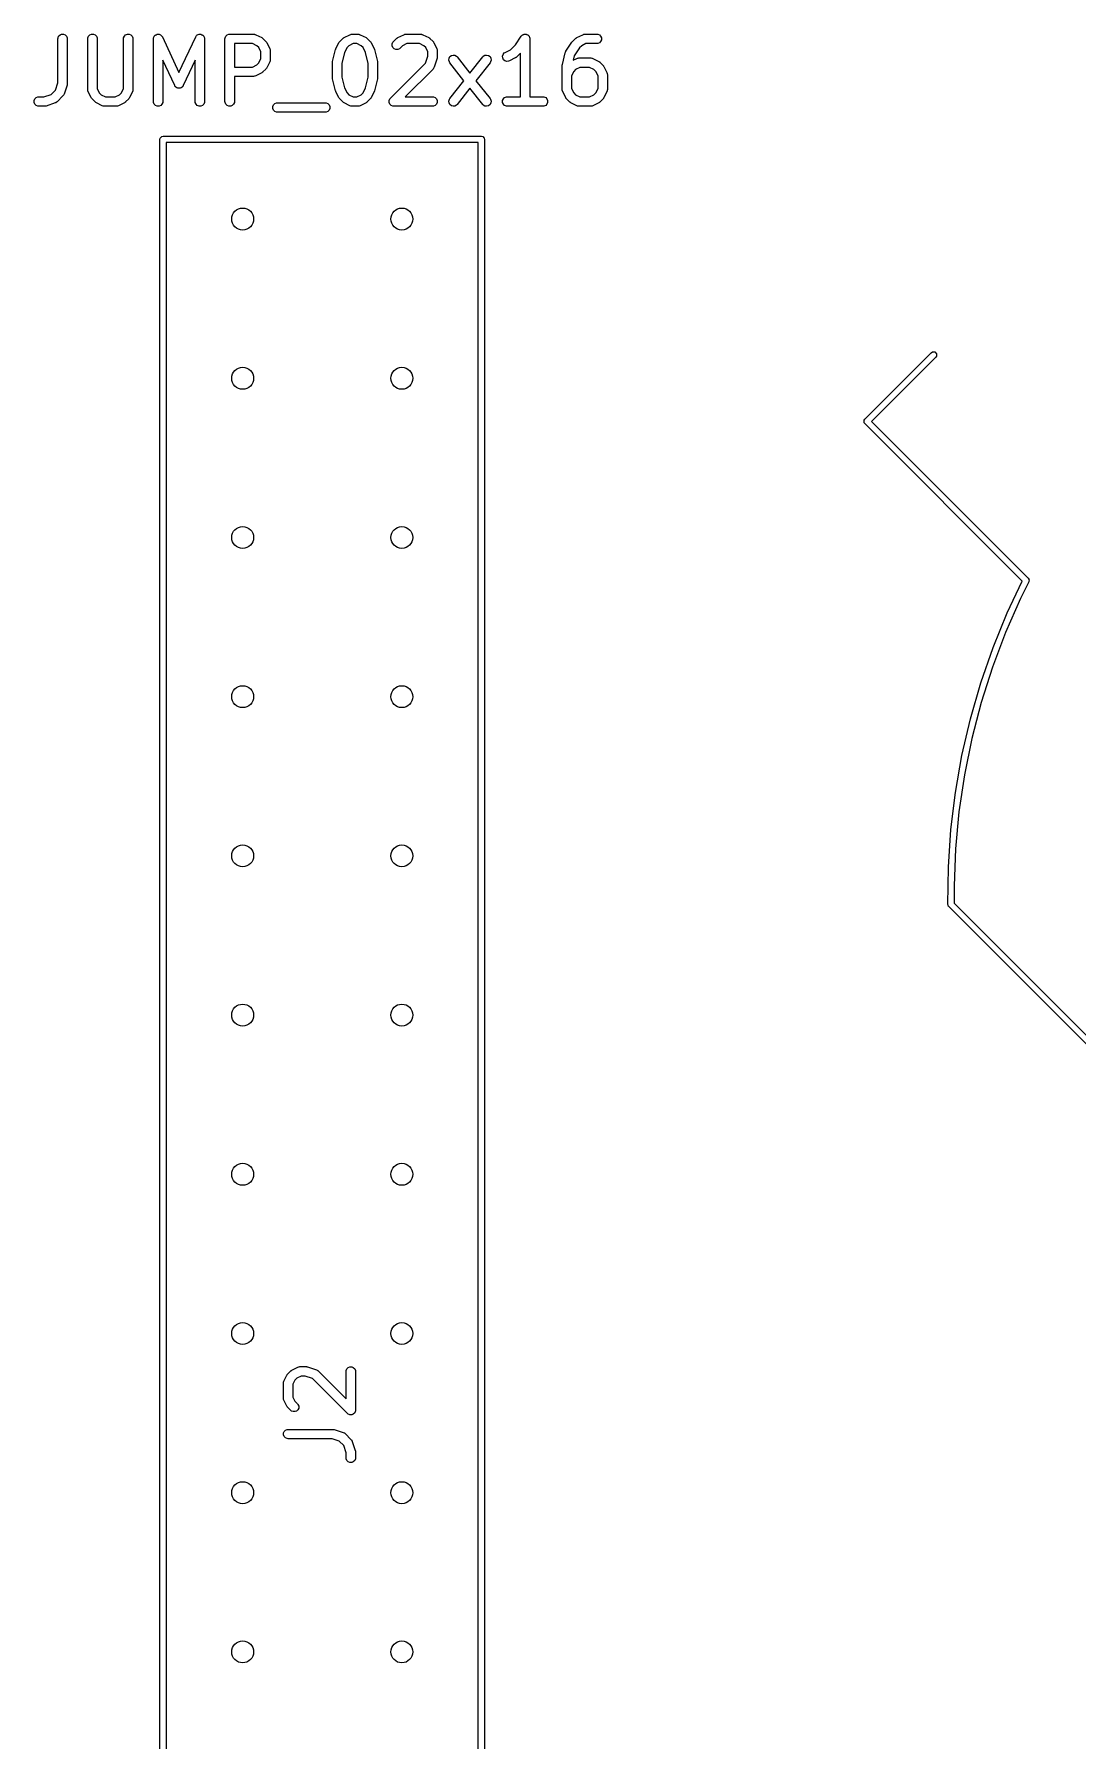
# Model space of a CAD drawing. Extents: x 0.02 to 1.98, y -0.08 to 3.55.
# Drawn here: x 0.019 to 0.675, y 1.494 to 2.566 of the extents above; entities that cross this region are included whole.
import ezdxf

# ---------------------------------------------------------------- set-up
doc = ezdxf.new("R2010")
doc.units = 0
doc.header["$MEASUREMENT"] = 0
doc.layers.add('BLACK', color=7, linetype='CONTINUOUS')

msp = doc.modelspace()

# ---------------------------------------------------------------- linework, layer by layer
at = {"layer": 'BLACK', "linetype": 'CONTINUOUS'}
for p, q in [((0.0339, 2.5632), (0.034, 2.5638)), ((0.0339, 2.5356), (0.0339, 2.5632)), ((0.034, 2.5638), (0.0344, 2.5648)), ((0.0344, 2.5648), (0.0353, 2.5657)), ((0.0353, 2.5657), (0.0363, 2.5661)), ((0.0363, 2.5661), (0.0375, 2.5661)), ((0.0375, 2.5661), (0.0385, 2.5657)), ((0.0385, 2.5657), (0.0394, 2.5648)), ((0.0394, 2.5648), (0.0398, 2.5638)), ((0.0398, 2.5638), (0.0398, 2.5632)), ((0.0398, 2.5632), (0.0398, 2.5351)), ((0.0527, 2.5638), (0.0532, 2.5648)), ((0.0527, 2.5632), (0.0527, 2.5638)), ((0.0527, 2.5313), (0.0527, 2.5632)), ((0.0532, 2.5648), (0.054, 2.5657)), ((0.054, 2.5657), (0.0551, 2.5661)), ((0.0551, 2.5661), (0.0562, 2.5661)), ((0.0562, 2.5661), (0.0573, 2.5657)), ((0.0573, 2.5657), (0.0581, 2.5648)), ((0.0581, 2.5648), (0.0585, 2.5638)), ((0.0585, 2.5638), (0.0586, 2.5632)), ((0.0586, 2.5632), (0.0586, 2.532)), ((0.0752, 2.5638), (0.0757, 2.5648)), ((0.0752, 2.5632), (0.0752, 2.5638)), ((0.0752, 2.532), (0.0752, 2.5632)), ((0.0757, 2.5648), (0.0765, 2.5657)), ((0.0765, 2.5657), (0.0776, 2.5661)), ((0.0776, 2.5661), (0.0787, 2.5661)), ((0.0787, 2.5661), (0.0798, 2.5657)), ((0.0798, 2.5657), (0.0806, 2.5648)), ((0.0806, 2.5648), (0.081, 2.5638)), ((0.081, 2.5638), (0.0811, 2.5632)), ((0.0811, 2.5632), (0.0811, 2.5313)), ((0.0939, 2.5632), (0.094, 2.5636)), ((0.0939, 2.5238), (0.0939, 2.5632)), ((0.094, 2.5638), (0.0942, 2.5642)), ((0.094, 2.5637), (0.094, 2.5638)), ((0.094, 2.5636), (0.094, 2.5637)), ((0.094, 2.5636), (0.094, 2.5636)), ((0.0942, 2.5642), (0.0944, 2.5647)), ((0.0944, 2.5648), (0.0948, 2.5652)), ((0.0944, 2.5647), (0.0944, 2.5648)), ((0.0944, 2.5648), (0.0944, 2.5648)), ((0.0948, 2.5652), (0.0951, 2.5656)), ((0.0951, 2.5656), (0.0952, 2.5656)), ((0.0952, 2.5657), (0.0957, 2.5658)), ((0.0952, 2.5656), (0.0952, 2.5657)), ((0.0957, 2.5658), (0.0962, 2.5661)), ((0.0962, 2.5661), (0.0963, 2.5661)), ((0.0963, 2.5661), (0.0963, 2.5661)), ((0.0963, 2.5661), (0.0968, 2.5661)), ((0.0968, 2.5661), (0.0973, 2.5661)), ((0.0973, 2.5661), (0.0974, 2.5661)), ((0.0974, 2.5661), (0.0975, 2.5661)), ((0.0975, 2.5661), (0.0979, 2.5659)), ((0.0979, 2.5659), (0.0984, 2.5657)), ((0.0984, 2.5657), (0.0985, 2.5657)), ((0.0985, 2.5657), (0.0985, 2.5657)), ((0.0985, 2.5657), (0.0989, 2.5653)), ((0.0989, 2.5653), (0.0993, 2.5649)), ((0.0993, 2.5649), (0.0993, 2.5649)), ((0.0993, 2.5649), (0.0993, 2.5648)), ((0.0993, 2.5648), (0.0994, 2.5648)), ((0.0994, 2.5648), (0.0996, 2.5644)), ((0.0996, 2.5644), (0.11, 2.5421)), ((0.11, 2.5421), (0.1205, 2.5644)), ((0.1205, 2.5644), (0.1207, 2.5648)), ((0.1207, 2.5648), (0.1207, 2.5649)), ((0.1207, 2.5649), (0.1208, 2.5649)), ((0.1207, 2.5648), (0.1207, 2.5648)), ((0.1208, 2.5649), (0.1211, 2.5653)), ((0.1211, 2.5653), (0.1215, 2.5657)), ((0.1215, 2.5657), (0.1216, 2.5657)), ((0.1216, 2.5657), (0.1221, 2.5659)), ((0.1216, 2.5657), (0.1216, 2.5657)), ((0.1221, 2.5659), (0.1226, 2.5661)), ((0.1226, 2.5661), (0.1226, 2.5661)), ((0.1226, 2.5661), (0.1227, 2.5661)), ((0.1227, 2.5661), (0.1232, 2.5661)), ((0.1232, 2.5661), (0.1237, 2.5661)), ((0.1237, 2.5661), (0.1238, 2.5661)), ((0.1238, 2.5661), (0.1238, 2.5661)), ((0.1238, 2.5661), (0.1243, 2.5658)), ((0.1243, 2.5658), (0.1248, 2.5657)), ((0.1248, 2.5657), (0.1248, 2.5656)), ((0.1248, 2.5656), (0.1249, 2.5656)), ((0.1249, 2.5656), (0.1252, 2.5652)), ((0.1252, 2.5652), (0.1256, 2.5648)), ((0.1256, 2.5648), (0.1256, 2.5648)), ((0.1256, 2.5648), (0.1257, 2.5647)), ((0.1257, 2.5647), (0.1258, 2.5642)), ((0.1258, 2.5642), (0.126, 2.5638)), ((0.126, 2.5638), (0.126, 2.5637)), ((0.126, 2.5637), (0.1261, 2.5636)), ((0.1261, 2.5636), (0.126, 2.5636)), ((0.126, 2.5636), (0.1261, 2.5632)), ((0.1261, 2.5632), (0.1261, 2.5238)), ((0.1389, 2.5632), (0.139, 2.5638)), ((0.1389, 2.5238), (0.1389, 2.5632)), ((0.139, 2.5638), (0.1394, 2.5648)), ((0.1394, 2.5648), (0.1402, 2.5657)), ((0.1402, 2.5657), (0.1413, 2.5661)), ((0.1413, 2.5661), (0.1419, 2.5661)), ((0.1419, 2.5661), (0.1569, 2.5661)), ((0.1569, 2.5661), (0.1575, 2.5661)), ((0.1575, 2.5661), (0.1576, 2.5661)), ((0.1576, 2.5661), (0.1577, 2.566)), ((0.1577, 2.566), (0.1582, 2.5658)), ((0.1582, 2.5658), (0.162, 2.564)), ((0.162, 2.564), (0.1622, 2.5638)), ((0.1622, 2.5638), (0.1623, 2.5638)), ((0.1623, 2.5638), (0.1624, 2.5637)), ((0.1624, 2.5637), (0.1624, 2.5637)), ((0.1624, 2.5637), (0.1625, 2.5636)), ((0.1625, 2.5636), (0.1627, 2.5634)), ((0.1627, 2.5634), (0.1646, 2.5615)), ((0.211, 2.5615), (0.2129, 2.5634)), ((0.2129, 2.5634), (0.2131, 2.5636)), ((0.2131, 2.5636), (0.2132, 2.5637)), ((0.2132, 2.5637), (0.2133, 2.5637)), ((0.2133, 2.5637), (0.2134, 2.5638)), ((0.2134, 2.5638), (0.2137, 2.564)), ((0.2134, 2.5638), (0.2134, 2.5638)), ((0.2137, 2.564), (0.2174, 2.5658)), ((0.2174, 2.5658), (0.218, 2.566)), ((0.218, 2.566), (0.2181, 2.5661)), ((0.2181, 2.5661), (0.2182, 2.5661)), ((0.2182, 2.5661), (0.2187, 2.5661)), ((0.2187, 2.5661), (0.2225, 2.5661)), ((0.2225, 2.5661), (0.2231, 2.5661)), ((0.2231, 2.5661), (0.2232, 2.5661)), ((0.2232, 2.5661), (0.2233, 2.566)), ((0.2233, 2.566), (0.2238, 2.5658)), ((0.2238, 2.5658), (0.2276, 2.564)), ((0.2276, 2.564), (0.2278, 2.5638)), ((0.2278, 2.5638), (0.2279, 2.5638)), ((0.2279, 2.5638), (0.228, 2.5637)), ((0.228, 2.5637), (0.2281, 2.5637)), ((0.2281, 2.5637), (0.2281, 2.5636)), ((0.2281, 2.5636), (0.2283, 2.5634)), ((0.2283, 2.5634), (0.2302, 2.5615)), ((0.2448, 2.5615), (0.2467, 2.5634)), ((0.2467, 2.5634), (0.2469, 2.5636)), ((0.2469, 2.5636), (0.2469, 2.5637)), ((0.2469, 2.5637), (0.247, 2.5637)), ((0.247, 2.5637), (0.2471, 2.5638)), ((0.2471, 2.5638), (0.2472, 2.5638)), ((0.2472, 2.5638), (0.2474, 2.564)), ((0.2474, 2.564), (0.2512, 2.5658)), ((0.2512, 2.5658), (0.2517, 2.566)), ((0.2517, 2.566), (0.2518, 2.5661)), ((0.2518, 2.5661), (0.2519, 2.5661)), ((0.2519, 2.5661), (0.2525, 2.5661)), ((0.2525, 2.5661), (0.2619, 2.5661)), ((0.2619, 2.5661), (0.2624, 2.5661)), ((0.2624, 2.5661), (0.2625, 2.5661)), ((0.2625, 2.5661), (0.2626, 2.566)), ((0.2626, 2.566), (0.2632, 2.5658)), ((0.2632, 2.5658), (0.2669, 2.564)), ((0.2669, 2.564), (0.2672, 2.5638)), ((0.2672, 2.5638), (0.2673, 2.5638)), ((0.2673, 2.5638), (0.2673, 2.5637)), ((0.2673, 2.5637), (0.2674, 2.5637)), ((0.2674, 2.5637), (0.2675, 2.5636)), ((0.2675, 2.5636), (0.2677, 2.5634)), ((0.2677, 2.5634), (0.2696, 2.5615)), ((0.3214, 2.5595), (0.325, 2.5648)), ((0.325, 2.5648), (0.3254, 2.5653)), ((0.325, 2.5648), (0.325, 2.5648)), ((0.325, 2.5648), (0.325, 2.5648)), ((0.325, 2.5648), (0.325, 2.5648)), ((0.3254, 2.5653), (0.3256, 2.5654)), ((0.3256, 2.5654), (0.3258, 2.5657)), ((0.3258, 2.5657), (0.3261, 2.5658)), ((0.3261, 2.5658), (0.3264, 2.5659)), ((0.3264, 2.5659), (0.3266, 2.566)), ((0.3266, 2.566), (0.3269, 2.5661)), ((0.3269, 2.5661), (0.3272, 2.5661)), ((0.3272, 2.5661), (0.3275, 2.5661)), ((0.3275, 2.5661), (0.3278, 2.5661)), ((0.3278, 2.5661), (0.3281, 2.5661)), ((0.3281, 2.5661), (0.3283, 2.566)), ((0.3283, 2.566), (0.3286, 2.5659)), ((0.3286, 2.5659), (0.3289, 2.5658)), ((0.3289, 2.5658), (0.3291, 2.5657)), ((0.3291, 2.5657), (0.3293, 2.5654)), ((0.3293, 2.5654), (0.3296, 2.5653)), ((0.3296, 2.5653), (0.3297, 2.565)), ((0.3297, 2.565), (0.3299, 2.5648)), ((0.3299, 2.5648), (0.33, 2.5646)), ((0.33, 2.5646), (0.3302, 2.5643)), ((0.3302, 2.5643), (0.3303, 2.564)), ((0.3303, 2.564), (0.3304, 2.5638)), ((0.3304, 2.5638), (0.3304, 2.5632)), ((0.3304, 2.5632), (0.3304, 2.5632)), ((0.3304, 2.5632), (0.3304, 2.5632)), ((0.3304, 2.5632), (0.3304, 2.5632)), ((0.3304, 2.5632), (0.3304, 2.5268)), ((0.3573, 2.5615), (0.3591, 2.5634)), ((0.3591, 2.5634), (0.3594, 2.5636)), ((0.3594, 2.5636), (0.3594, 2.5637)), ((0.3594, 2.5637), (0.3595, 2.5637)), ((0.3595, 2.5637), (0.3596, 2.5638)), ((0.3596, 2.5638), (0.3597, 2.5638)), ((0.3597, 2.5638), (0.3599, 2.564)), ((0.3599, 2.564), (0.3637, 2.5658)), ((0.3637, 2.5658), (0.3642, 2.566)), ((0.3642, 2.566), (0.3643, 2.5661)), ((0.3643, 2.5661), (0.3644, 2.5661)), ((0.3644, 2.5661), (0.365, 2.5661)), ((0.365, 2.5661), (0.3725, 2.5661)), ((0.3725, 2.5661), (0.3731, 2.5661)), ((0.3731, 2.5661), (0.3741, 2.5657)), ((0.3741, 2.5657), (0.3749, 2.5648)), ((0.3749, 2.5648), (0.3754, 2.5638)), ((0.3754, 2.5626), (0.3749, 2.5616)), ((0.3754, 2.5638), (0.3754, 2.5626)), ((0.1562, 2.5602), (0.1448, 2.5602)), ((0.1448, 2.5602), (0.1448, 2.5455)), ((0.1589, 2.5589), (0.1562, 2.5602)), ((0.1601, 2.5577), (0.1589, 2.5589)), ((0.1614, 2.555), (0.1601, 2.5577)), ((0.1614, 2.5508), (0.1614, 2.555)), ((0.1646, 2.5615), (0.1648, 2.5613)), ((0.1648, 2.5613), (0.1648, 2.5613)), ((0.1648, 2.5613), (0.1649, 2.5612)), ((0.1649, 2.5612), (0.165, 2.5611)), ((0.165, 2.5611), (0.165, 2.561)), ((0.165, 2.561), (0.1651, 2.5608)), ((0.1651, 2.5608), (0.167, 2.557)), ((0.167, 2.557), (0.1672, 2.5565)), ((0.1672, 2.5565), (0.1672, 2.5564)), ((0.1672, 2.5564), (0.1673, 2.5563)), ((0.1673, 2.5563), (0.1673, 2.5557)), ((0.1673, 2.5557), (0.1673, 2.5501)), ((0.2065, 2.5489), (0.2084, 2.5564)), ((0.2084, 2.5565), (0.2085, 2.5567)), ((0.2084, 2.5564), (0.2084, 2.5565)), ((0.2084, 2.5565), (0.2084, 2.5565)), ((0.2085, 2.5567), (0.2086, 2.557)), ((0.2086, 2.557), (0.2105, 2.5608)), ((0.2086, 2.557), (0.2086, 2.557)), ((0.2086, 2.557), (0.2086, 2.557)), ((0.2105, 2.5608), (0.2106, 2.561)), ((0.2106, 2.561), (0.2107, 2.5611)), ((0.2107, 2.5612), (0.2108, 2.5613)), ((0.2107, 2.5611), (0.2107, 2.5612)), ((0.2108, 2.5613), (0.211, 2.5615)), ((0.2108, 2.5613), (0.2108, 2.5613)), ((0.214, 2.5547), (0.2123, 2.5478)), ((0.2156, 2.5577), (0.214, 2.5547)), ((0.2167, 2.5589), (0.2156, 2.5577)), ((0.2194, 2.5602), (0.2167, 2.5589)), ((0.2218, 2.5602), (0.2194, 2.5602)), ((0.2245, 2.5589), (0.2218, 2.5602)), ((0.2257, 2.5577), (0.2245, 2.5589)), ((0.2272, 2.5547), (0.2257, 2.5577)), ((0.2289, 2.5478), (0.2272, 2.5547)), ((0.2302, 2.5615), (0.2304, 2.5613)), ((0.2304, 2.5613), (0.2305, 2.5613)), ((0.2305, 2.5613), (0.2305, 2.5612)), ((0.2305, 2.5612), (0.2306, 2.5611)), ((0.2306, 2.5611), (0.2306, 2.561)), ((0.2306, 2.561), (0.2308, 2.5608)), ((0.2308, 2.5608), (0.2326, 2.557)), ((0.2326, 2.557), (0.2327, 2.557)), ((0.2327, 2.557), (0.2327, 2.557)), ((0.2327, 2.557), (0.2328, 2.5567)), ((0.2328, 2.5567), (0.2328, 2.5565)), ((0.2328, 2.5565), (0.2328, 2.5565)), ((0.2328, 2.5565), (0.2329, 2.5564)), ((0.2329, 2.5564), (0.2347, 2.5489)), ((0.244, 2.56), (0.2444, 2.5611)), ((0.244, 2.5589), (0.244, 2.56)), ((0.2444, 2.5578), (0.244, 2.5589)), ((0.2444, 2.5611), (0.2448, 2.5615)), ((0.2452, 2.557), (0.2444, 2.5578)), ((0.2463, 2.5566), (0.2452, 2.557)), ((0.2474, 2.5566), (0.2463, 2.5566)), ((0.2485, 2.557), (0.2474, 2.5566)), ((0.249, 2.5574), (0.2485, 2.557)), ((0.2505, 2.5589), (0.249, 2.5574)), ((0.2532, 2.5602), (0.2505, 2.5589)), ((0.2612, 2.5602), (0.2532, 2.5602)), ((0.2639, 2.5589), (0.2612, 2.5602)), ((0.2651, 2.5577), (0.2639, 2.5589)), ((0.2649, 2.5479), (0.2664, 2.5524)), ((0.2664, 2.555), (0.2651, 2.5577)), ((0.2664, 2.5524), (0.2664, 2.555)), ((0.2696, 2.5615), (0.2698, 2.5613)), ((0.2698, 2.5613), (0.2698, 2.5613)), ((0.2698, 2.5613), (0.2699, 2.5612)), ((0.2699, 2.5612), (0.2699, 2.5611)), ((0.2699, 2.5611), (0.27, 2.561)), ((0.27, 2.561), (0.2701, 2.5608)), ((0.2701, 2.5608), (0.272, 2.557)), ((0.272, 2.557), (0.2722, 2.5565)), ((0.2722, 2.5565), (0.2722, 2.5564)), ((0.2722, 2.5564), (0.2723, 2.5563)), ((0.2723, 2.5563), (0.2723, 2.5557)), ((0.2723, 2.5557), (0.2723, 2.5519)), ((0.2723, 2.5519), (0.2723, 2.5517)), ((0.2723, 2.5517), (0.2723, 2.5516)), ((0.2723, 2.5516), (0.2723, 2.5515)), ((0.2723, 2.5515), (0.2723, 2.5514)), ((0.2797, 2.551), (0.2802, 2.552)), ((0.2802, 2.552), (0.2812, 2.5527)), ((0.2812, 2.5527), (0.2823, 2.553)), ((0.2823, 2.553), (0.2834, 2.5529)), ((0.2834, 2.5529), (0.2844, 2.5523)), ((0.2844, 2.5523), (0.2848, 2.5519)), ((0.2848, 2.5519), (0.2928, 2.5417)), ((0.2928, 2.5417), (0.3008, 2.5519)), ((0.3008, 2.5519), (0.3012, 2.5523)), ((0.3012, 2.5523), (0.3022, 2.5529)), ((0.3022, 2.5529), (0.3033, 2.553)), ((0.3033, 2.553), (0.3044, 2.5527)), ((0.3044, 2.5527), (0.3054, 2.552)), ((0.3054, 2.552), (0.3059, 2.551)), ((0.3133, 2.5523), (0.3137, 2.5534)), ((0.3134, 2.5512), (0.3133, 2.5523)), ((0.3137, 2.5534), (0.3144, 2.5543)), ((0.3144, 2.5543), (0.3149, 2.5546)), ((0.3149, 2.5546), (0.3182, 2.5562)), ((0.3182, 2.5562), (0.3214, 2.5595)), ((0.3217, 2.5514), (0.3216, 2.5514)), ((0.3218, 2.5515), (0.3217, 2.5514)), ((0.3221, 2.5517), (0.3218, 2.5515)), ((0.3218, 2.5515), (0.3218, 2.5515)), ((0.3245, 2.5542), (0.3221, 2.5517)), ((0.3245, 2.5268), (0.3245, 2.5542)), ((0.3509, 2.547), (0.3527, 2.5545)), ((0.3527, 2.5545), (0.3529, 2.5549)), ((0.3529, 2.555), (0.3529, 2.5551)), ((0.3529, 2.5551), (0.353, 2.5551)), ((0.3529, 2.5549), (0.3529, 2.555)), ((0.3529, 2.5549), (0.3529, 2.5549)), ((0.353, 2.5551), (0.3531, 2.5555)), ((0.3531, 2.5555), (0.3569, 2.5611)), ((0.3569, 2.5611), (0.3571, 2.5613)), ((0.3569, 2.5611), (0.3569, 2.5611)), ((0.3569, 2.5611), (0.3569, 2.5611)), ((0.3571, 2.5613), (0.3573, 2.5615)), ((0.3573, 2.5615), (0.3573, 2.5615)), ((0.3573, 2.5615), (0.3573, 2.5615)), ((0.3583, 2.5526), (0.3576, 2.5497)), ((0.3616, 2.5576), (0.3583, 2.5526)), ((0.363, 2.5589), (0.3616, 2.5576)), ((0.3657, 2.5602), (0.363, 2.5589)), ((0.3725, 2.5602), (0.3657, 2.5602)), ((0.3731, 2.5603), (0.3725, 2.5602)), ((0.3741, 2.5607), (0.3731, 2.5603)), ((0.3749, 2.5616), (0.3741, 2.5607)), ((0.1073, 2.5338), (0.0998, 2.5499)), ((0.0998, 2.5499), (0.0998, 2.5238)), ((0.1202, 2.5499), (0.1127, 2.5338)), ((0.1202, 2.5238), (0.1202, 2.5499)), ((0.1448, 2.5455), (0.1562, 2.5455)), ((0.1562, 2.5455), (0.1589, 2.5469)), ((0.162, 2.5418), (0.1582, 2.5399)), ((0.1589, 2.5469), (0.1601, 2.5481)), ((0.1601, 2.5481), (0.1614, 2.5508)), ((0.1622, 2.542), (0.162, 2.5418)), ((0.1623, 2.542), (0.1622, 2.542)), ((0.1624, 2.5421), (0.1623, 2.542)), ((0.1625, 2.5422), (0.1624, 2.5421)), ((0.1624, 2.5421), (0.1624, 2.5421)), ((0.1627, 2.5424), (0.1625, 2.5422)), ((0.1646, 2.5442), (0.1627, 2.5424)), ((0.1648, 2.5445), (0.1646, 2.5442)), ((0.1649, 2.5446), (0.1648, 2.5445)), ((0.1648, 2.5445), (0.1648, 2.5445)), ((0.165, 2.5447), (0.1649, 2.5446)), ((0.1651, 2.545), (0.165, 2.5448)), ((0.165, 2.5448), (0.165, 2.5447)), ((0.167, 2.5488), (0.1651, 2.545)), ((0.1672, 2.5493), (0.167, 2.5488)), ((0.1673, 2.5495), (0.1672, 2.5494)), ((0.1672, 2.5494), (0.1672, 2.5493)), ((0.1673, 2.5501), (0.1673, 2.5495)), ((0.2064, 2.5483), (0.2065, 2.5486)), ((0.2064, 2.5482), (0.2064, 2.5483)), ((0.2064, 2.5483), (0.2064, 2.5483)), ((0.2064, 2.5388), (0.2064, 2.5482)), ((0.2065, 2.5488), (0.2065, 2.5489)), ((0.2065, 2.5486), (0.2065, 2.5488)), ((0.2065, 2.5488), (0.2065, 2.5488)), ((0.2123, 2.5478), (0.2123, 2.5392)), ((0.2289, 2.5392), (0.2289, 2.5478)), ((0.2347, 2.5489), (0.2348, 2.5488)), ((0.2348, 2.5488), (0.2348, 2.5488)), ((0.2348, 2.5488), (0.2348, 2.5486)), ((0.2348, 2.5486), (0.2348, 2.5483)), ((0.2348, 2.5483), (0.2348, 2.5483)), ((0.2348, 2.5483), (0.2348, 2.5482)), ((0.2348, 2.5482), (0.2348, 2.5388)), ((0.2429, 2.5259), (0.2649, 2.5479)), ((0.2696, 2.5442), (0.2521, 2.5268)), ((0.2699, 2.5447), (0.2696, 2.5442)), ((0.27, 2.5448), (0.2699, 2.5447)), ((0.2701, 2.5449), (0.27, 2.5448)), ((0.2703, 2.5454), (0.2701, 2.5449)), ((0.2722, 2.551), (0.2703, 2.5454)), ((0.2723, 2.5514), (0.2722, 2.5513)), ((0.2722, 2.5513), (0.2722, 2.551)), ((0.2795, 2.5498), (0.2797, 2.551)), ((0.2799, 2.5487), (0.2795, 2.5498)), ((0.2802, 2.5482), (0.2799, 2.5487)), ((0.289, 2.5369), (0.2802, 2.5482)), ((0.3054, 2.5482), (0.2966, 2.5369)), ((0.3057, 2.5487), (0.3054, 2.5482)), ((0.3061, 2.5498), (0.3057, 2.5487)), ((0.3059, 2.551), (0.3061, 2.5498)), ((0.3139, 2.5501), (0.3134, 2.5512)), ((0.3148, 2.5494), (0.3139, 2.5501)), ((0.3159, 2.549), (0.3148, 2.5494)), ((0.317, 2.5491), (0.3159, 2.549)), ((0.3176, 2.5493), (0.317, 2.5491)), ((0.3213, 2.5512), (0.3176, 2.5493)), ((0.3216, 2.5513), (0.3213, 2.5512)), ((0.3216, 2.5514), (0.3216, 2.5513)), ((0.3508, 2.5467), (0.3508, 2.5469)), ((0.3508, 2.5469), (0.3509, 2.5469)), ((0.3508, 2.5465), (0.3508, 2.5467)), ((0.3508, 2.5464), (0.3508, 2.5465)), ((0.3508, 2.5463), (0.3508, 2.5464)), ((0.3508, 2.5313), (0.3508, 2.5463)), ((0.3509, 2.5469), (0.3509, 2.547)), ((0.358, 2.5427), (0.3567, 2.54)), ((0.3576, 2.5497), (0.3599, 2.5508)), ((0.3592, 2.5439), (0.358, 2.5427)), ((0.3619, 2.5452), (0.3592, 2.5439)), ((0.3599, 2.5508), (0.3604, 2.551)), ((0.3604, 2.551), (0.3606, 2.5511)), ((0.3606, 2.5511), (0.3607, 2.5511)), ((0.3607, 2.5511), (0.3612, 2.5512)), ((0.3612, 2.5512), (0.3687, 2.5512)), ((0.368, 2.5452), (0.3619, 2.5452)), ((0.3707, 2.5439), (0.368, 2.5452)), ((0.3687, 2.5512), (0.3693, 2.5511)), ((0.3693, 2.5511), (0.3694, 2.5511)), ((0.3694, 2.5511), (0.3695, 2.551)), ((0.3695, 2.551), (0.37, 2.5508)), ((0.37, 2.5508), (0.3738, 2.549)), ((0.3719, 2.5427), (0.3707, 2.5439)), ((0.3733, 2.54), (0.3719, 2.5427)), ((0.3738, 2.549), (0.374, 2.5488)), ((0.374, 2.5488), (0.3741, 2.5488)), ((0.3741, 2.5488), (0.3742, 2.5487)), ((0.3742, 2.5487), (0.3743, 2.5487)), ((0.3743, 2.5487), (0.3743, 2.5486)), ((0.3743, 2.5486), (0.3746, 2.5484)), ((0.3746, 2.5484), (0.3764, 2.5465)), ((0.3764, 2.5465), (0.3766, 2.5463)), ((0.3766, 2.5463), (0.3767, 2.5463)), ((0.3767, 2.5463), (0.3767, 2.5462)), ((0.3767, 2.5462), (0.3768, 2.5461)), ((0.3768, 2.5461), (0.3768, 2.546)), ((0.3768, 2.546), (0.377, 2.5458)), ((0.377, 2.5458), (0.3789, 2.542)), ((0.3789, 2.542), (0.3791, 2.5415)), ((0.3791, 2.5415), (0.3791, 2.5414)), ((0.3791, 2.5414), (0.3791, 2.5413)), ((0.3791, 2.5413), (0.3792, 2.5407)), ((0.0297, 2.5283), (0.0324, 2.531)), ((0.0324, 2.531), (0.0339, 2.5356)), ((0.0397, 2.5341), (0.0378, 2.5285)), ((0.0398, 2.5344), (0.0397, 2.5341)), ((0.0398, 2.5351), (0.0398, 2.5348)), ((0.0398, 2.5348), (0.0398, 2.5347)), ((0.0398, 2.5347), (0.0398, 2.5346)), ((0.0398, 2.5346), (0.0398, 2.5345)), ((0.0398, 2.5345), (0.0398, 2.5344)), ((0.0527, 2.5307), (0.0527, 2.5313)), ((0.0528, 2.5307), (0.0527, 2.5307)), ((0.0528, 2.5305), (0.0528, 2.5307)), ((0.053, 2.53), (0.0528, 2.5305)), ((0.0549, 2.5263), (0.053, 2.53)), ((0.0586, 2.532), (0.0599, 2.5293)), ((0.0738, 2.5293), (0.0752, 2.532)), ((0.0808, 2.53), (0.0789, 2.5263)), ((0.081, 2.5305), (0.0808, 2.53)), ((0.0811, 2.5313), (0.081, 2.5307)), ((0.081, 2.5307), (0.081, 2.5307)), ((0.081, 2.5307), (0.081, 2.5305)), ((0.1075, 2.5336), (0.1073, 2.5338)), ((0.1075, 2.5335), (0.1075, 2.5336)), ((0.1076, 2.5333), (0.1075, 2.5335)), ((0.1075, 2.5335), (0.1075, 2.5335)), ((0.108, 2.533), (0.1076, 2.5333)), ((0.1083, 2.5327), (0.108, 2.533)), ((0.1084, 2.5326), (0.1083, 2.5327)), ((0.1085, 2.5325), (0.1084, 2.5326)), ((0.1089, 2.5324), (0.1085, 2.5325)), ((0.1093, 2.5322), (0.1089, 2.5324)), ((0.1094, 2.5322), (0.1093, 2.5322)), ((0.1096, 2.5322), (0.1094, 2.5322)), ((0.11, 2.5322), (0.1096, 2.5322)), ((0.1105, 2.5322), (0.11, 2.5322)), ((0.1106, 2.5322), (0.1105, 2.5322)), ((0.1107, 2.5322), (0.1106, 2.5322)), ((0.1111, 2.5324), (0.1107, 2.5322)), ((0.1115, 2.5325), (0.1111, 2.5324)), ((0.1116, 2.5326), (0.1115, 2.5325)), ((0.1118, 2.5327), (0.1116, 2.5326)), ((0.1121, 2.533), (0.1118, 2.5327)), ((0.1124, 2.5333), (0.1121, 2.533)), ((0.1125, 2.5335), (0.1124, 2.5333)), ((0.1126, 2.5336), (0.1125, 2.5335)), ((0.1125, 2.5335), (0.1125, 2.5335)), ((0.1127, 2.5338), (0.1126, 2.5336)), ((0.1569, 2.5396), (0.1448, 2.5396)), ((0.1448, 2.5396), (0.1448, 2.5238)), ((0.1575, 2.5397), (0.1569, 2.5396)), ((0.1576, 2.5397), (0.1575, 2.5397)), ((0.1577, 2.5397), (0.1576, 2.5397)), ((0.1582, 2.5399), (0.1577, 2.5397)), ((0.2064, 2.5387), (0.2064, 2.5388)), ((0.2065, 2.5385), (0.2064, 2.5387)), ((0.2064, 2.5387), (0.2064, 2.5387)), ((0.2065, 2.5382), (0.2065, 2.5385)), ((0.2065, 2.5381), (0.2065, 2.5382)), ((0.2065, 2.5382), (0.2065, 2.5382)), ((0.2084, 2.5306), (0.2065, 2.5381)), ((0.2084, 2.5305), (0.2084, 2.5306)), ((0.2084, 2.5306), (0.2084, 2.5306)), ((0.2085, 2.5303), (0.2084, 2.5305)), ((0.2086, 2.5301), (0.2085, 2.5303)), ((0.2086, 2.53), (0.2086, 2.5301)), ((0.2105, 2.5263), (0.2086, 2.53)), ((0.2086, 2.53), (0.2086, 2.53)), ((0.2123, 2.5392), (0.214, 2.5324)), ((0.214, 2.5324), (0.2156, 2.5293)), ((0.2257, 2.5293), (0.2272, 2.5324)), ((0.2272, 2.5324), (0.2289, 2.5392)), ((0.2326, 2.53), (0.2308, 2.5263)), ((0.2327, 2.53), (0.2326, 2.53)), ((0.2328, 2.5303), (0.2327, 2.5301)), ((0.2327, 2.5301), (0.2327, 2.53)), ((0.2329, 2.5306), (0.2328, 2.5306)), ((0.2328, 2.5306), (0.2328, 2.5305)), ((0.2328, 2.5305), (0.2328, 2.5303)), ((0.2347, 2.5381), (0.2329, 2.5306)), ((0.2348, 2.5382), (0.2347, 2.5381)), ((0.2348, 2.5388), (0.2348, 2.5387)), ((0.2348, 2.5387), (0.2348, 2.5387)), ((0.2348, 2.5387), (0.2348, 2.5385)), ((0.2348, 2.5385), (0.2348, 2.5382)), ((0.2348, 2.5382), (0.2348, 2.5382)), ((0.2802, 2.5257), (0.289, 2.5369)), ((0.2928, 2.5322), (0.2848, 2.522)), ((0.3008, 2.522), (0.2928, 2.5322)), ((0.2966, 2.5369), (0.3054, 2.5257)), ((0.3508, 2.5307), (0.3508, 2.5313)), ((0.3509, 2.5307), (0.3508, 2.5307)), ((0.3509, 2.5305), (0.3509, 2.5307)), ((0.3511, 2.53), (0.3509, 2.5305)), ((0.353, 2.5263), (0.3511, 2.53)), ((0.3567, 2.54), (0.3567, 2.532)), ((0.3567, 2.532), (0.358, 2.5293)), ((0.3719, 2.5293), (0.3733, 2.532)), ((0.3733, 2.532), (0.3733, 2.54)), ((0.3789, 2.53), (0.377, 2.5263)), ((0.3791, 2.5305), (0.3789, 2.53)), ((0.3792, 2.5313), (0.3791, 2.5307)), ((0.3791, 2.5307), (0.3791, 2.5307)), ((0.3791, 2.5307), (0.3791, 2.5305)), ((0.3792, 2.5407), (0.3792, 2.5313)), ((0.019, 2.5244), (0.0194, 2.5255)), ((0.019, 2.5232), (0.019, 2.5244)), ((0.0194, 2.5222), (0.019, 2.5232)), ((0.0194, 2.5255), (0.0203, 2.5263)), ((0.0203, 2.5214), (0.0194, 2.5222)), ((0.0203, 2.5263), (0.0213, 2.5267)), ((0.0213, 2.5209), (0.0203, 2.5214)), ((0.0213, 2.5267), (0.0219, 2.5268)), ((0.0219, 2.5209), (0.0213, 2.5209)), ((0.0219, 2.5268), (0.0252, 2.5268)), ((0.0256, 2.5209), (0.0219, 2.5209)), ((0.0252, 2.5268), (0.0297, 2.5283)), ((0.0259, 2.5209), (0.0256, 2.5209)), ((0.026, 2.5209), (0.0259, 2.5209)), ((0.0261, 2.5209), (0.026, 2.5209)), ((0.0262, 2.5209), (0.0261, 2.5209)), ((0.0263, 2.521), (0.0262, 2.5209)), ((0.0266, 2.521), (0.0263, 2.521)), ((0.0322, 2.5229), (0.0266, 2.521)), ((0.0327, 2.5231), (0.0322, 2.5229)), ((0.0328, 2.5232), (0.0327, 2.5231)), ((0.0329, 2.5232), (0.0328, 2.5232)), ((0.0334, 2.5236), (0.0329, 2.5232)), ((0.0371, 2.5274), (0.0334, 2.5236)), ((0.0375, 2.5278), (0.0371, 2.5274)), ((0.0376, 2.528), (0.0375, 2.5279)), ((0.0375, 2.5279), (0.0375, 2.5278)), ((0.0378, 2.5285), (0.0376, 2.528)), ((0.055, 2.526), (0.0549, 2.5263)), ((0.0551, 2.5259), (0.055, 2.526)), ((0.0552, 2.5258), (0.0551, 2.5259)), ((0.0551, 2.5259), (0.0551, 2.5259)), ((0.0552, 2.5257), (0.0552, 2.5258)), ((0.0554, 2.5255), (0.0552, 2.5257)), ((0.0573, 2.5236), (0.0554, 2.5255)), ((0.0575, 2.5234), (0.0573, 2.5236)), ((0.0576, 2.5234), (0.0575, 2.5234)), ((0.0577, 2.5233), (0.0576, 2.5234)), ((0.0578, 2.5232), (0.0577, 2.5233)), ((0.0581, 2.5231), (0.0578, 2.5232)), ((0.0578, 2.5232), (0.0578, 2.5232)), ((0.0618, 2.5212), (0.0581, 2.5231)), ((0.0599, 2.5293), (0.0611, 2.5281)), ((0.0611, 2.5281), (0.0638, 2.5268)), ((0.0624, 2.521), (0.0618, 2.5212)), ((0.0625, 2.521), (0.0624, 2.521)), ((0.0626, 2.5209), (0.0625, 2.521)), ((0.0631, 2.5209), (0.0626, 2.5209)), ((0.0706, 2.5209), (0.0631, 2.5209)), ((0.0638, 2.5268), (0.0699, 2.5268)), ((0.0699, 2.5268), (0.0726, 2.5281)), ((0.0712, 2.5209), (0.0706, 2.5209)), ((0.0713, 2.521), (0.0712, 2.5209)), ((0.0714, 2.521), (0.0713, 2.521)), ((0.072, 2.5212), (0.0714, 2.521)), ((0.0757, 2.5231), (0.072, 2.5212)), ((0.0726, 2.5281), (0.0738, 2.5293)), ((0.076, 2.5232), (0.0757, 2.5231)), ((0.0761, 2.5233), (0.076, 2.5232)), ((0.076, 2.5232), (0.076, 2.5232)), ((0.0762, 2.5234), (0.0761, 2.5233)), ((0.0763, 2.5234), (0.0762, 2.5234)), ((0.0765, 2.5236), (0.0763, 2.5234)), ((0.0784, 2.5255), (0.0765, 2.5236)), ((0.0785, 2.5257), (0.0784, 2.5255)), ((0.0786, 2.5258), (0.0785, 2.5257)), ((0.0787, 2.5259), (0.0786, 2.5258)), ((0.0788, 2.526), (0.0787, 2.5259)), ((0.0787, 2.5259), (0.0787, 2.5259)), ((0.0789, 2.5263), (0.0788, 2.526)), ((0.094, 2.5232), (0.0939, 2.5238)), ((0.0944, 2.5222), (0.094, 2.5232)), ((0.0952, 2.5214), (0.0944, 2.5222)), ((0.0963, 2.5209), (0.0952, 2.5214)), ((0.0975, 2.5209), (0.0963, 2.5209)), ((0.0985, 2.5214), (0.0975, 2.5209)), ((0.0993, 2.5222), (0.0985, 2.5214)), ((0.0998, 2.5232), (0.0993, 2.5222)), ((0.0998, 2.5238), (0.0998, 2.5232)), ((0.1202, 2.5232), (0.1202, 2.5238)), ((0.1207, 2.5222), (0.1202, 2.5232)), ((0.1215, 2.5214), (0.1207, 2.5222)), ((0.1226, 2.5209), (0.1215, 2.5214)), ((0.1237, 2.5209), (0.1226, 2.5209)), ((0.1248, 2.5214), (0.1237, 2.5209)), ((0.1256, 2.5222), (0.1248, 2.5214)), ((0.126, 2.5232), (0.1256, 2.5222)), ((0.1261, 2.5238), (0.126, 2.5232)), ((0.139, 2.5232), (0.1389, 2.5238)), ((0.1394, 2.5222), (0.139, 2.5232)), ((0.1402, 2.5214), (0.1394, 2.5222)), ((0.1413, 2.5209), (0.1402, 2.5214)), ((0.1425, 2.5209), (0.1413, 2.5209)), ((0.1435, 2.5214), (0.1425, 2.5209)), ((0.1443, 2.5222), (0.1435, 2.5214)), ((0.1448, 2.5232), (0.1443, 2.5222)), ((0.1448, 2.5238), (0.1448, 2.5232)), ((0.169, 2.5207), (0.1694, 2.5217)), ((0.169, 2.5195), (0.169, 2.5207)), ((0.1694, 2.5184), (0.169, 2.5195)), ((0.1694, 2.5217), (0.1702, 2.5225)), ((0.1702, 2.5225), (0.1713, 2.523)), ((0.1713, 2.523), (0.1719, 2.523)), ((0.1719, 2.523), (0.2019, 2.523)), ((0.2019, 2.523), (0.2025, 2.523)), ((0.2025, 2.523), (0.2035, 2.5225)), ((0.2035, 2.5225), (0.2043, 2.5217)), ((0.2043, 2.5217), (0.2048, 2.5207)), ((0.2048, 2.5195), (0.2043, 2.5184)), ((0.2048, 2.5207), (0.2048, 2.5195)), ((0.2106, 2.526), (0.2105, 2.5263)), ((0.2107, 2.5259), (0.2106, 2.526)), ((0.2108, 2.5258), (0.2107, 2.5259)), ((0.2107, 2.5259), (0.2107, 2.5259)), ((0.2108, 2.5257), (0.2108, 2.5258)), ((0.211, 2.5255), (0.2108, 2.5257)), ((0.2129, 2.5236), (0.211, 2.5255)), ((0.2131, 2.5234), (0.2129, 2.5236)), ((0.2132, 2.5234), (0.2131, 2.5234)), ((0.2133, 2.5233), (0.2132, 2.5234)), ((0.2134, 2.5232), (0.2133, 2.5233)), ((0.2137, 2.5231), (0.2134, 2.5232)), ((0.2134, 2.5232), (0.2134, 2.5232)), ((0.2174, 2.5212), (0.2137, 2.5231)), ((0.2156, 2.5293), (0.2167, 2.5281)), ((0.2167, 2.5281), (0.2194, 2.5268)), ((0.218, 2.521), (0.2174, 2.5212)), ((0.2181, 2.521), (0.218, 2.521)), ((0.2182, 2.5209), (0.2181, 2.521)), ((0.2187, 2.5209), (0.2182, 2.5209)), ((0.2225, 2.5209), (0.2187, 2.5209)), ((0.2194, 2.5268), (0.2218, 2.5268)), ((0.2218, 2.5268), (0.2245, 2.5281)), ((0.2231, 2.5209), (0.2225, 2.5209)), ((0.2232, 2.521), (0.2231, 2.5209)), ((0.2233, 2.521), (0.2232, 2.521)), ((0.2238, 2.5212), (0.2233, 2.521)), ((0.2276, 2.5231), (0.2238, 2.5212)), ((0.2245, 2.5281), (0.2257, 2.5293)), ((0.2278, 2.5232), (0.2276, 2.5231)), ((0.2279, 2.5232), (0.2278, 2.5232)), ((0.228, 2.5233), (0.2279, 2.5232)), ((0.2281, 2.5234), (0.228, 2.5233)), ((0.2283, 2.5236), (0.2281, 2.5234)), ((0.2281, 2.5234), (0.2281, 2.5234)), ((0.2302, 2.5255), (0.2283, 2.5236)), ((0.2304, 2.5257), (0.2302, 2.5255)), ((0.2305, 2.5258), (0.2304, 2.5257)), ((0.2306, 2.5259), (0.2305, 2.5259)), ((0.2305, 2.5259), (0.2305, 2.5258)), ((0.2308, 2.5263), (0.2306, 2.526)), ((0.2306, 2.526), (0.2306, 2.5259)), ((0.2421, 2.5244), (0.2425, 2.5255)), ((0.2421, 2.5232), (0.2421, 2.5244)), ((0.2425, 2.5222), (0.2421, 2.5232)), ((0.2425, 2.5255), (0.2429, 2.5259)), ((0.2434, 2.5214), (0.2425, 2.5222)), ((0.2444, 2.5209), (0.2434, 2.5214)), ((0.245, 2.5209), (0.2444, 2.5209)), ((0.2694, 2.5209), (0.245, 2.5209)), ((0.2521, 2.5268), (0.2694, 2.5268)), ((0.2694, 2.5268), (0.2699, 2.5267)), ((0.2699, 2.5209), (0.2694, 2.5209)), ((0.2699, 2.5267), (0.271, 2.5263)), ((0.271, 2.5214), (0.2699, 2.5209)), ((0.271, 2.5263), (0.2718, 2.5255)), ((0.2718, 2.5222), (0.271, 2.5214)), ((0.2718, 2.5255), (0.2723, 2.5244)), ((0.2723, 2.5232), (0.2718, 2.5222)), ((0.2723, 2.5244), (0.2723, 2.5232)), ((0.2795, 2.5241), (0.2799, 2.5252)), ((0.2797, 2.5229), (0.2795, 2.5241)), ((0.2802, 2.5219), (0.2797, 2.5229)), ((0.2799, 2.5252), (0.2802, 2.5257)), ((0.2812, 2.5212), (0.2802, 2.5219)), ((0.2823, 2.5209), (0.2812, 2.5212)), ((0.2834, 2.521), (0.2823, 2.5209)), ((0.2844, 2.5216), (0.2834, 2.521)), ((0.2848, 2.522), (0.2844, 2.5216)), ((0.3012, 2.5216), (0.3008, 2.522)), ((0.3022, 2.521), (0.3012, 2.5216)), ((0.3033, 2.5209), (0.3022, 2.521)), ((0.3044, 2.5212), (0.3033, 2.5209)), ((0.3054, 2.5219), (0.3044, 2.5212)), ((0.3054, 2.5257), (0.3057, 2.5252)), ((0.3059, 2.5229), (0.3054, 2.5219)), ((0.3057, 2.5252), (0.3061, 2.5241)), ((0.3061, 2.5241), (0.3059, 2.5229)), ((0.3133, 2.5244), (0.3138, 2.5255)), ((0.3133, 2.5232), (0.3133, 2.5244)), ((0.3138, 2.5222), (0.3133, 2.5232)), ((0.3138, 2.5255), (0.3146, 2.5263)), ((0.3146, 2.5214), (0.3138, 2.5222)), ((0.3146, 2.5263), (0.3157, 2.5267)), ((0.3157, 2.5209), (0.3146, 2.5214)), ((0.3157, 2.5267), (0.3162, 2.5268)), ((0.3162, 2.5209), (0.3157, 2.5209)), ((0.3162, 2.5268), (0.3245, 2.5268)), ((0.3387, 2.5209), (0.3162, 2.5209)), ((0.3304, 2.5268), (0.3387, 2.5268)), ((0.3387, 2.5268), (0.3393, 2.5267)), ((0.3393, 2.5209), (0.3387, 2.5209)), ((0.3393, 2.5267), (0.3404, 2.5263)), ((0.3404, 2.5214), (0.3393, 2.5209)), ((0.3404, 2.5263), (0.3412, 2.5255)), ((0.3412, 2.5222), (0.3404, 2.5214)), ((0.3412, 2.5255), (0.3416, 2.5244)), ((0.3416, 2.5232), (0.3412, 2.5222)), ((0.3416, 2.5244), (0.3416, 2.5232)), ((0.3531, 2.526), (0.353, 2.5263)), ((0.3532, 2.5259), (0.3531, 2.526)), ((0.3533, 2.5258), (0.3532, 2.5259)), ((0.3532, 2.5259), (0.3532, 2.5259)), ((0.3533, 2.5257), (0.3533, 2.5258)), ((0.3535, 2.5255), (0.3533, 2.5257)), ((0.3554, 2.5236), (0.3535, 2.5255)), ((0.3556, 2.5234), (0.3554, 2.5236)), ((0.3557, 2.5234), (0.3556, 2.5234)), ((0.3558, 2.5233), (0.3557, 2.5234)), ((0.3558, 2.5232), (0.3558, 2.5233)), ((0.3559, 2.5232), (0.3558, 2.5232)), ((0.3562, 2.5231), (0.3559, 2.5232)), ((0.3599, 2.5212), (0.3562, 2.5231)), ((0.358, 2.5293), (0.3592, 2.5281)), ((0.3592, 2.5281), (0.3619, 2.5268)), ((0.3604, 2.521), (0.3599, 2.5212)), ((0.3606, 2.521), (0.3604, 2.521)), ((0.3607, 2.5209), (0.3606, 2.521)), ((0.3612, 2.5209), (0.3607, 2.5209)), ((0.3687, 2.5209), (0.3612, 2.5209)), ((0.3619, 2.5268), (0.368, 2.5268)), ((0.368, 2.5268), (0.3707, 2.5281)), ((0.3693, 2.5209), (0.3687, 2.5209)), ((0.3694, 2.521), (0.3693, 2.5209)), ((0.3695, 2.521), (0.3694, 2.521)), ((0.37, 2.5212), (0.3695, 2.521)), ((0.3738, 2.5231), (0.37, 2.5212)), ((0.3707, 2.5281), (0.3719, 2.5293)), ((0.374, 2.5232), (0.3738, 2.5231)), ((0.3741, 2.5232), (0.374, 2.5232)), ((0.3742, 2.5233), (0.3741, 2.5232)), ((0.3743, 2.5234), (0.3742, 2.5233)), ((0.3746, 2.5236), (0.3743, 2.5234)), ((0.3743, 2.5234), (0.3743, 2.5234)), ((0.3764, 2.5255), (0.3746, 2.5236)), ((0.3766, 2.5257), (0.3764, 2.5255)), ((0.3767, 2.5258), (0.3766, 2.5257)), ((0.3768, 2.5259), (0.3767, 2.5259)), ((0.3767, 2.5259), (0.3767, 2.5258)), ((0.377, 2.5263), (0.3768, 2.526)), ((0.3768, 2.526), (0.3768, 2.5259)), ((0.1702, 2.5176), (0.1694, 2.5184)), ((0.1713, 2.5172), (0.1702, 2.5176)), ((0.1719, 2.5171), (0.1713, 2.5172)), ((0.2019, 2.5171), (0.1719, 2.5171)), ((0.2025, 2.5172), (0.2019, 2.5171)), ((0.2035, 2.5176), (0.2025, 2.5172)), ((0.2043, 2.5184), (0.2035, 2.5176)), ((0.098, 2.5), (0.0982, 2.5008)), ((0.098, 0.9), (0.098, 2.5)), ((0.0982, 2.5008), (0.0992, 2.5018)), ((0.0992, 2.5018), (0.1, 2.502)), ((0.1, 2.502), (0.3, 2.502)), ((0.102, 2.498), (0.102, 0.902)), ((0.298, 2.498), (0.102, 2.498)), ((0.298, 0.9508), (0.298, 2.498)), ((0.3, 2.502), (0.3008, 2.5018)), ((0.3008, 2.5018), (0.3018, 2.5008)), ((0.3018, 2.5008), (0.302, 2.5)), ((0.302, 2.5), (0.302, 0.95)), ((0.5409, 2.3243), (0.5826, 2.366)), ((0.5854, 2.3632), (0.545, 2.3229)), ((0.5826, 2.366), (0.5833, 2.3665)), ((0.5833, 2.3665), (0.5848, 2.3665)), ((0.5848, 2.3665), (0.5858, 2.3654)), ((0.5858, 2.3639), (0.5854, 2.3632)), ((0.5858, 2.3654), (0.5858, 2.3639)), ((0.5404, 2.3236), (0.5409, 2.3243)), ((0.5404, 2.3221), (0.5404, 2.3236)), ((0.5409, 2.3215), (0.5404, 2.3221)), ((0.6397, 2.2226), (0.5409, 2.3215)), ((0.545, 2.3229), (0.6435, 2.2244)), ((0.6303, 2.2026), (0.6397, 2.2226)), ((0.6439, 2.2221), (0.6386, 2.2117)), ((0.6435, 2.2244), (0.6439, 2.2238)), ((0.6439, 2.2238), (0.6439, 2.2236)), ((0.6439, 2.2236), (0.6441, 2.2233)), ((0.6441, 2.2233), (0.6439, 2.2225)), ((0.6439, 2.2225), (0.6439, 2.2223)), ((0.6439, 2.2223), (0.6439, 2.2222)), ((0.6439, 2.2222), (0.6439, 2.2221)), ((0.6439, 2.2221), (0.6439, 2.2221)), ((0.6386, 2.2117), (0.6292, 2.1903)), ((0.6215, 2.1808), (0.6303, 2.2026)), ((0.6292, 2.1903), (0.621, 2.1685)), ((0.6137, 2.1586), (0.6215, 2.1808)), ((0.621, 2.1685), (0.614, 2.1463)), ((0.6072, 2.136), (0.6137, 2.1586)), ((0.614, 2.1463), (0.6081, 2.1237)), ((0.6019, 2.113), (0.6072, 2.136)), ((0.6081, 2.1237), (0.6035, 2.1008)), ((0.5979, 2.0899), (0.6019, 2.113)), ((0.6035, 2.1008), (0.6, 2.0777)), ((0.595, 2.0665), (0.5979, 2.0899)), ((0.6, 2.0777), (0.5978, 2.0545)), ((0.5934, 2.043), (0.595, 2.0665)), ((0.5978, 2.0545), (0.5969, 2.0312)), ((0.5931, 2.0195), (0.5934, 2.043)), ((0.5969, 2.0312), (0.597, 2.0203)), ((0.5933, 2.019), (0.5931, 2.0195)), ((0.5931, 2.0195), (0.5931, 2.0195)), ((0.5933, 2.0188), (0.5933, 2.019)), ((0.5935, 2.0185), (0.5933, 2.0188)), ((0.5935, 2.0183), (0.5935, 2.0185)), ((0.5936, 2.0183), (0.5935, 2.0183)), ((0.5937, 2.0181), (0.5936, 2.0183)), ((1.0281, 1.5837), (0.5937, 2.0181)), ((0.597, 2.0203), (1.0303, 1.587)), ((0.1783, 1.7246), (0.1802, 1.7265)), ((0.1802, 1.7265), (0.1804, 1.7266)), ((0.1804, 1.7266), (0.1805, 1.7267)), ((0.1805, 1.7267), (0.1806, 1.7268)), ((0.1806, 1.7268), (0.1807, 1.7269)), ((0.1806, 1.7268), (0.1806, 1.7268)), ((0.1807, 1.7269), (0.181, 1.727)), ((0.181, 1.727), (0.1847, 1.7289)), ((0.1847, 1.7289), (0.1853, 1.7291)), ((0.1853, 1.7291), (0.1854, 1.7291)), ((0.1854, 1.7291), (0.1855, 1.7291)), ((0.1855, 1.7291), (0.186, 1.7292)), ((0.186, 1.7292), (0.1898, 1.7292)), ((0.1898, 1.7292), (0.1901, 1.7292)), ((0.1901, 1.7292), (0.1902, 1.7292)), ((0.1902, 1.7292), (0.1903, 1.7292)), ((0.1903, 1.7292), (0.1904, 1.7291)), ((0.1904, 1.7291), (0.1904, 1.7291)), ((0.1904, 1.7291), (0.1907, 1.729)), ((0.1907, 1.729), (0.1963, 1.7272)), ((0.1963, 1.7272), (0.1969, 1.7269)), ((0.1969, 1.7269), (0.197, 1.7269)), ((0.197, 1.7269), (0.197, 1.7268)), ((0.197, 1.7268), (0.1975, 1.7265)), ((0.1975, 1.7265), (0.215, 1.709)), ((0.215, 1.7268), (0.2155, 1.7279)), ((0.215, 1.7262), (0.215, 1.7268)), ((0.215, 1.709), (0.215, 1.7262)), ((0.2155, 1.7279), (0.2163, 1.7287)), ((0.2163, 1.7287), (0.2173, 1.7291)), ((0.2173, 1.7291), (0.2185, 1.7291)), ((0.2185, 1.7291), (0.2195, 1.7287)), ((0.2195, 1.7287), (0.2204, 1.7279)), ((0.2204, 1.7279), (0.2208, 1.7268)), ((0.2208, 1.7268), (0.2209, 1.7262)), ((0.2209, 1.7262), (0.2209, 1.7019)), ((0.1756, 1.7193), (0.1757, 1.7194)), ((0.1756, 1.7187), (0.1756, 1.7193)), ((0.1756, 1.7094), (0.1756, 1.7187)), ((0.1757, 1.7195), (0.1759, 1.7201)), ((0.1757, 1.7194), (0.1757, 1.7195)), ((0.1759, 1.7201), (0.1778, 1.7238)), ((0.1778, 1.7238), (0.1779, 1.7241)), ((0.1779, 1.7241), (0.178, 1.7241)), ((0.178, 1.7242), (0.1781, 1.7243)), ((0.178, 1.7241), (0.178, 1.7242)), ((0.1781, 1.7244), (0.1783, 1.7246)), ((0.1781, 1.7243), (0.1781, 1.7244)), ((0.1828, 1.7207), (0.1815, 1.7181)), ((0.1815, 1.7181), (0.1815, 1.7101)), ((0.184, 1.7219), (0.1828, 1.7207)), ((0.1867, 1.7233), (0.184, 1.7219)), ((0.1893, 1.7233), (0.1867, 1.7233)), ((0.1938, 1.7218), (0.1893, 1.7233)), ((0.2158, 1.6998), (0.1938, 1.7218)), ((0.1756, 1.7088), (0.1756, 1.7094)), ((0.1757, 1.7087), (0.1756, 1.7088)), ((0.1757, 1.7086), (0.1757, 1.7087)), ((0.1759, 1.7081), (0.1757, 1.7086)), ((0.1778, 1.7043), (0.1759, 1.7081)), ((0.1815, 1.7101), (0.1828, 1.7074)), ((0.1828, 1.7074), (0.1844, 1.7058)), ((0.1844, 1.7058), (0.1847, 1.7054)), ((0.1847, 1.7054), (0.1852, 1.7043)), ((0.1779, 1.7041), (0.1778, 1.7043)), ((0.178, 1.704), (0.1779, 1.7041)), ((0.178, 1.7039), (0.178, 1.704)), ((0.1781, 1.7038), (0.178, 1.7039)), ((0.1783, 1.7035), (0.1781, 1.7038)), ((0.1781, 1.7038), (0.1781, 1.7038)), ((0.1802, 1.7017), (0.1783, 1.7035)), ((0.1806, 1.7013), (0.1802, 1.7017)), ((0.1817, 1.7009), (0.1806, 1.7013)), ((0.1829, 1.7009), (0.1817, 1.7009)), ((0.1839, 1.7013), (0.1829, 1.7009)), ((0.1847, 1.7021), (0.1839, 1.7013)), ((0.1852, 1.7032), (0.1847, 1.7021)), ((0.1852, 1.7043), (0.1852, 1.7032)), ((0.2163, 1.6994), (0.2158, 1.6998)), ((0.217, 1.6991), (0.2163, 1.6994)), ((0.2173, 1.699), (0.217, 1.6991)), ((0.2185, 1.699), (0.2173, 1.699)), ((0.2173, 1.699), (0.2173, 1.699)), ((0.2195, 1.6994), (0.2185, 1.699)), ((0.2204, 1.7002), (0.2195, 1.6994)), ((0.2207, 1.701), (0.2204, 1.7002)), ((0.2208, 1.7013), (0.2207, 1.701)), ((0.2209, 1.7019), (0.2208, 1.7013)), ((0.1756, 1.6875), (0.1761, 1.6885)), ((0.1756, 1.6863), (0.1756, 1.6875)), ((0.1761, 1.6852), (0.1756, 1.6863)), ((0.1761, 1.6885), (0.1769, 1.6893)), ((0.1769, 1.6844), (0.1761, 1.6852)), ((0.1769, 1.6893), (0.178, 1.6898)), ((0.178, 1.684), (0.1769, 1.6844)), ((0.178, 1.6898), (0.1785, 1.6898)), ((0.1785, 1.6839), (0.178, 1.684)), ((0.1785, 1.6898), (0.2067, 1.6898)), ((0.2062, 1.6839), (0.1785, 1.6839)), ((0.2107, 1.6824), (0.2062, 1.6839)), ((0.2067, 1.6898), (0.2069, 1.6898)), ((0.2069, 1.6898), (0.207, 1.6898)), ((0.207, 1.6898), (0.2071, 1.6898)), ((0.2071, 1.6898), (0.2072, 1.6898)), ((0.2072, 1.6898), (0.2073, 1.6897)), ((0.2073, 1.6897), (0.2076, 1.6897)), ((0.2076, 1.6897), (0.2132, 1.6878)), ((0.2132, 1.6878), (0.2137, 1.6876)), ((0.2137, 1.6876), (0.2138, 1.6875)), ((0.2138, 1.6875), (0.2139, 1.6875)), ((0.2139, 1.6875), (0.2144, 1.6871)), ((0.2144, 1.6871), (0.2181, 1.6833)), ((0.2181, 1.6833), (0.2185, 1.6829)), ((0.2135, 1.6797), (0.2107, 1.6824)), ((0.215, 1.6751), (0.2135, 1.6797)), ((0.215, 1.6719), (0.215, 1.6751)), ((0.2185, 1.6829), (0.2185, 1.6828)), ((0.2185, 1.6828), (0.2186, 1.6827)), ((0.2186, 1.6827), (0.2188, 1.6822)), ((0.2188, 1.6822), (0.2207, 1.6766)), ((0.2207, 1.6766), (0.2208, 1.6763)), ((0.2208, 1.6763), (0.2208, 1.6762)), ((0.2208, 1.6762), (0.2208, 1.6761)), ((0.2208, 1.6761), (0.2208, 1.676)), ((0.2208, 1.676), (0.2208, 1.6759)), ((0.2208, 1.6759), (0.2209, 1.6756)), ((0.2209, 1.6756), (0.2209, 1.6719)), ((0.215, 1.6713), (0.215, 1.6719)), ((0.2155, 1.6702), (0.215, 1.6713)), ((0.2163, 1.6694), (0.2155, 1.6702)), ((0.2173, 1.669), (0.2163, 1.6694)), ((0.2185, 1.669), (0.2173, 1.669)), ((0.2195, 1.6694), (0.2185, 1.669)), ((0.2204, 1.6702), (0.2195, 1.6694)), ((0.2208, 1.6713), (0.2204, 1.6702)), ((0.2209, 1.6719), (0.2208, 1.6713))]:
    msp.add_line(p, q, dxfattribs=at)
at = {"layer": 'BLACK'}
for centre in [(0.15, 2.45), (0.25, 2.45), (0.15, 2.35), (0.25, 2.35), (0.15, 2.25), (0.25, 2.25), (0.15, 2.15), (0.25, 2.15), (0.15, 2.05), (0.25, 2.05), (0.15, 1.95), (0.25, 1.95), (0.15, 1.85), (0.25, 1.85), (0.15, 1.75), (0.25, 1.75), (0.15, 1.65), (0.25, 1.65), (0.15, 1.55), (0.25, 1.55)]:
    msp.add_circle(centre, 0.00689, dxfattribs=at)

doc.saveas('drawing.dxf')
